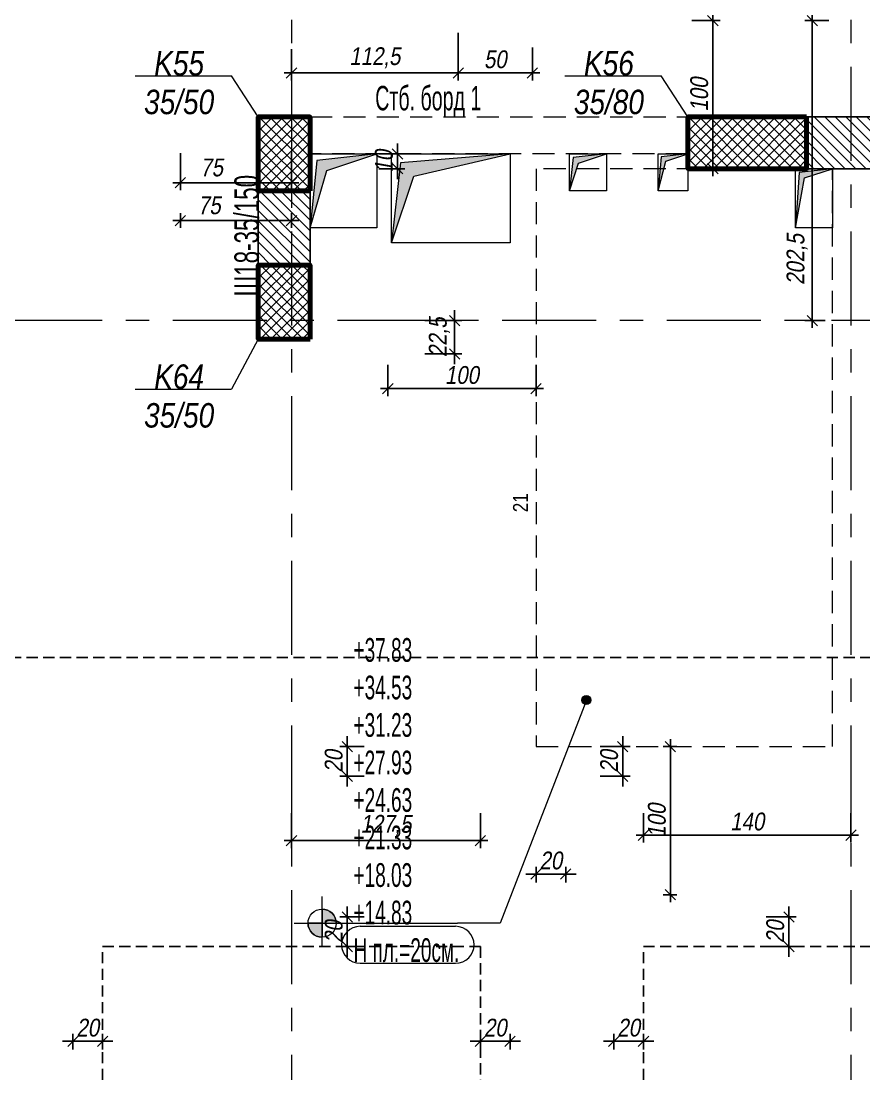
# Model space of a CAD drawing. Header units: millimetres. Extents: x 15565 to 20040, y -491 to 2778.
# Drawn here: x 16663 to 17232, y 550 to 1261 of the extents above; entities that cross this region are included whole.
import ezdxf

# ---------------------------------------------------------------- set-up
doc = ezdxf.new("R2010")
doc.units = ezdxf.units.MM
doc.header["$PDMODE"] = 35
for name, pattern in [('Grid Line', [111.125, 63.5, -15.875, 15.875, -15.875]), ('HIDDEN', [0.375, 0.25, -0.125]), ('Hidden 3mm', [22.5, 15, -7.5])]:
    doc.linetypes.add(name, pattern=pattern)
doc.layers.get('Defpoints').update_dxf_attribs({"color": 6})
for name, color, linetype, lineweight in [('A-DETL-GENF', 92, 'Continuous', 18), ('A-FLOR-HDLN', 132, 'Hidden 3mm', 18), ('A-FLOR-IDEN', 11, 'Continuous', 9), ('A-WALL-IDEN', 52, 'Continuous', 9), ('A-WALL-PATT', 7, 'Continuous', 50), ('C- оси', 1, 'Continuous', 9), ('S-BEAM-HDLN', 132, 'Hidden 3mm', 18), ('S-COLS', 126, 'Continuous', 70), ('S-COLS-IDEN', 50, 'Continuous', 9), ('S-COLS_H', 7, 'Continuous', 70), ('греди', 4, 'Continuous', 25), ('гредиOther', 4, 'Continuous', 25), ('стени', 3, 'Continuous', 25)]:
    doc.layers.add(name, color=color, linetype=linetype, lineweight=lineweight)
doc.layers.add('GA_X', color=41, linetype='Continuous')
doc.layers.add('GA_Y', color=41, linetype='Continuous')
doc.styles.add('Arial Narrow_1', font='ARIALN.TTF', dxfattribs={"width": 0.7, "height": 20})
doc.styles.add('Arial Narrow_2', font='ARIALN.TTF', dxfattribs={"width": 0.8, "height": 16.5})
doc.styles.add('Arial Narrow_4', font='ARIALN.TTF', dxfattribs={"width": 0.7, "height": 16})
doc.styles.add('Arial Narrow_I_1', font='ARIALNI.TTF', dxfattribs={"height": 16.5})
doc.styles.add('arn', font='ARIALN.TTF')
doc.styles.add('text', font='ARIALN.TTF', dxfattribs={"oblique": 10})
doc.dimstyles.new('arm', dxfattribs={"dimtxt": 10, "dimasz": 7, "dimexe": 5, "dimexo": 5, "dimgap": 3, "dimtad": 1, "dimdec": 1, "dimrnd": 0.5, "dimzin": 9, "dimtxsty": 'arn', "dimblk": 'OBLIQUE', "dimcen": -2.5, "dimdle": 5, "dimse1": 1, "dimse2": 1, "dimsd1": 1, "dimsd2": 1, "dimclrd": 256, "dimclre": 256, "dimclrt": 21, "dimadec": 0, "dimazin": 0, "dimtfac": 1, "dimtdec": 1, "dimtix": 1, "dimtmove": 2, "dimatfit": 3, "dimldrblk": 'DOT', "dimfxl": 1, "dimlwd": -1, "dimlwe": -1, "dimarcsym": 0})
doc.dimstyles.new('S&P', dxfattribs={"dimtxt": 12, "dimasz": 7, "dimexe": 5, "dimexo": 5, "dimgap": 3, "dimtad": 1, "dimdec": 1, "dimrnd": 0.5, "dimzin": 9, "dimtxsty": 'text', "dimblk": 'OBLIQUE', "dimcen": -2.5, "dimdle": 5, "dimclrd": 256, "dimclre": 256, "dimclrt": 21, "dimadec": 0, "dimazin": 0, "dimtfac": 1, "dimtdec": 1, "dimtix": 1, "dimtmove": 2, "dimatfit": 3, "dimldrblk": 'DOT', "dimfxl": 1, "dimlwd": -1, "dimlwe": -1, "dimarcsym": 0})
pattern_1 = [(45, (-14351.6817, 4115.3176), (-3.5355339, 3.5355339), []), (135, (-14351.6817, 4115.3176), (-3.5355339, -3.5355339), [])]
pattern_2 = [(135, (-14351.6817, 4115.3176), (-3.5355339, -3.5355339), [])]

# ---------------------------------------------------------------- blocks, each defined once
blk = doc.blocks.new('_Oblique')
at = {"color": 0, "linetype": 'ByBlock', "lineweight": -2}
blk.add_line((-0.5, -0.5), (0.5, 0.5), dxfattribs=at)
blk = doc.blocks.new('*D45')
at = {"layer": 'Defpoints', "color": 0, "transparency": 16777216}
for p in [(16899.39, 771.16), (16883.1, 751.16), (16899.39, 751.16)]:
    blk.add_point(p, dxfattribs=at)
at = {"layer": 'GA_X', "transparency": 16777216}
for p, q in [((16883.1, 771.16), (16883.1, 778.16)), ((16894.39, 771.16), (16878.1, 771.16)), ((16883.1, 771.16), (16883.1, 751.16)), ((16894.39, 751.16), (16878.1, 751.16)), ((16883.1, 751.16), (16883.1, 744.16))]:
    blk.add_line(p, q, dxfattribs=at)
at = {"layer": 'GA_X', "transparency": 16777216, "xscale": 7, "yscale": 7, "zscale": 7}
for p, rotation in [((16883.1, 771.16), 270), ((16883.1, 751.16), 90)]:
    blk.add_blockref('_Oblique', p, dxfattribs=dict(at, rotation=rotation))
at = {"layer": 'GA_X', "color": 21, "transparency": 16777216, "insert": (16873.98, 761.16), "char_height": 12, "attachment_point": 5, "rotation": 90, "style": 'text'}
blk.add_mtext('20', dxfattribs=at)
blk = doc.blocks.new('_Dot')
at = {"color": 0, "linetype": 'ByBlock', "lineweight": -2}
blk.add_line((-0.5, 0), (-1, 0), dxfattribs=at)
at = {"color": 0, "linetype": 'ByBlock', "const_width": 0.5}
blk.add_lwpolyline([(-0.25, 0, 1), (0.25, 0, 1)], format="xyb", close=True, dxfattribs=at)
blk = doc.blocks.new('*D54')
at = {"layer": 'Defpoints', "color": 0, "transparency": 16777216}
for p in [(16899.39, 656.16), (16883.1, 636.16), (16899.39, 636.16)]:
    blk.add_point(p, dxfattribs=at)
at = {"layer": 'GA_X', "transparency": 16777216}
for p, q in [((16883.1, 656.16), (16883.1, 663.16)), ((16894.39, 656.16), (16878.1, 656.16)), ((16883.1, 656.16), (16883.1, 636.16)), ((16894.39, 636.16), (16878.1, 636.16)), ((16883.1, 636.16), (16883.1, 629.16))]:
    blk.add_line(p, q, dxfattribs=at)
at = {"layer": 'GA_X', "transparency": 16777216, "xscale": 7, "yscale": 7, "zscale": 7}
for p, rotation in [((16883.1, 656.16), 270), ((16883.1, 636.16), 90)]:
    blk.add_blockref('_Oblique', p, dxfattribs=dict(at, rotation=rotation))
at = {"layer": 'GA_X', "color": 21, "transparency": 16777216, "insert": (16873.98, 646.16), "char_height": 12, "attachment_point": 5, "rotation": 90, "style": 'text'}
blk.add_mtext('20', dxfattribs=at)
blk = doc.blocks.new('*D55')
at = {"layer": 'Defpoints', "color": 0, "transparency": 16777216}
for p in [(17160.73, 656.16), (17160.73, 636.16), (17181.05, 636.16)]:
    blk.add_point(p, dxfattribs=at)
at = {"layer": 'GA_X', "transparency": 16777216}
for p, q in [((17181.05, 656.16), (17181.05, 663.16)), ((17165.73, 656.16), (17186.05, 656.16)), ((17181.05, 656.16), (17181.05, 636.16)), ((17165.73, 636.16), (17186.05, 636.16)), ((17181.05, 636.16), (17181.05, 629.16))]:
    blk.add_line(p, q, dxfattribs=at)
at = {"layer": 'GA_X', "transparency": 16777216, "xscale": 7, "yscale": 7, "zscale": 7}
for p, rotation in [((17181.05, 656.16), 270), ((17181.05, 636.16), 90)]:
    blk.add_blockref('_Oblique', p, dxfattribs=dict(at, rotation=rotation))
at = {"layer": 'GA_X', "color": 21, "transparency": 16777216, "insert": (17171.93, 646.16), "char_height": 12, "attachment_point": 5, "rotation": 90, "style": 'text'}
blk.add_mtext('20', dxfattribs=at)
blk = doc.blocks.new('*D74')
at = {"layer": 'Defpoints', "color": 0, "transparency": 16777216}
for p in [(17007.96, 946.19), (17007.96, 946.19), (17007.96, 925.19)]:
    blk.add_point(p, dxfattribs=at)
at = {"layer": 'GA_X', "color": 21, "transparency": 16777216, "insert": (16999.94, 935.69), "char_height": 10, "attachment_point": 5, "rotation": 90, "style": 'arn'}
blk.add_mtext('21', dxfattribs=at)
blk = doc.blocks.new('*D82')
at = {"layer": 'Defpoints', "color": 0, "transparency": 16777216}
for p in [(17048.64, 771.16), (17048.64, 751.16), (17068.96, 751.16)]:
    blk.add_point(p, dxfattribs=at)
at = {"layer": 'GA_X', "transparency": 16777216}
for p, q in [((17068.96, 771.16), (17068.96, 778.16)), ((17053.64, 771.16), (17073.96, 771.16)), ((17068.96, 771.16), (17068.96, 751.16)), ((17053.64, 751.16), (17073.96, 751.16)), ((17068.96, 751.16), (17068.96, 744.16))]:
    blk.add_line(p, q, dxfattribs=at)
at = {"layer": 'GA_X', "transparency": 16777216, "xscale": 7, "yscale": 7, "zscale": 7}
for p, rotation in [((17068.96, 771.16), 270), ((17068.96, 751.16), 90)]:
    blk.add_blockref('_Oblique', p, dxfattribs=dict(at, rotation=rotation))
at = {"layer": 'GA_X', "color": 21, "transparency": 16777216, "insert": (17059.84, 761.16), "char_height": 12, "attachment_point": 5, "rotation": 90, "style": 'text'}
blk.add_mtext('20', dxfattribs=at)
blk = doc.blocks.new('*D96')
at = {"layer": 'Defpoints', "color": 0, "transparency": 16777216}
for p in [(16957.96, 1257.94), (16845.46, 1246.86), (16845.46, 1225.77)]:
    blk.add_point(p, dxfattribs=at)
at = {"layer": 'GA_X', "transparency": 16777216}
for p, q in [((16957.96, 1252.94), (16957.96, 1220.77)), ((16845.46, 1241.86), (16845.46, 1220.77)), ((16962.96, 1225.77), (16840.46, 1225.77))]:
    blk.add_line(p, q, dxfattribs=at)
at = {"layer": 'GA_X', "transparency": 16777216, "xscale": 7, "yscale": 7, "zscale": 7, "rotation": 180}
blk.add_blockref('_Oblique', (16845.46, 1225.77), dxfattribs=at)
at = {"layer": 'GA_X', "transparency": 16777216, "xscale": 7, "yscale": 7, "zscale": 7}
blk.add_blockref('_Oblique', (16957.96, 1225.77), dxfattribs=at)
at = {"layer": 'GA_X', "color": 21, "transparency": 16777216, "insert": (16901.71, 1235.99), "char_height": 12, "attachment_point": 5, "style": 'text'}
blk.add_mtext('112,5', dxfattribs=at)
blk = doc.blocks.new('*D103')
at = {"layer": 'Defpoints', "color": 0, "transparency": 16777216}
for p in [(16910.46, 1033.87), (17010.46, 1033.87), (17010.46, 1012.72)]:
    blk.add_point(p, dxfattribs=at)
at = {"layer": 'GA_X', "transparency": 16777216}
for p, q in [((16910.46, 1028.87), (16910.46, 1007.72)), ((17010.46, 1028.87), (17010.46, 1007.72)), ((16905.46, 1012.72), (17015.46, 1012.72))]:
    blk.add_line(p, q, dxfattribs=at)
at = {"layer": 'GA_X', "transparency": 16777216, "xscale": 7, "yscale": 7, "zscale": 7, "rotation": 180}
blk.add_blockref('_Oblique', (16910.46, 1012.72), dxfattribs=at)
at = {"layer": 'GA_X', "transparency": 16777216, "xscale": 7, "yscale": 7, "zscale": 7}
blk.add_blockref('_Oblique', (17010.46, 1012.72), dxfattribs=at)
at = {"layer": 'GA_X', "color": 21, "transparency": 16777216, "insert": (16960.46, 1021.85), "char_height": 12, "attachment_point": 5, "style": 'text'}
blk.add_mtext('100', dxfattribs=at)
blk = doc.blocks.new('*D111')
at = {"layer": 'Defpoints', "color": 0, "transparency": 16777216}
for p in [(16845.46, 731.12), (16972.96, 731.12), (16972.96, 707.67)]:
    blk.add_point(p, dxfattribs=at)
at = {"layer": 'GA_X', "transparency": 16777216}
for p, q in [((16845.46, 726.12), (16845.46, 702.67)), ((16972.96, 726.12), (16972.96, 702.67)), ((16840.46, 707.67), (16977.96, 707.67))]:
    blk.add_line(p, q, dxfattribs=at)
at = {"layer": 'GA_X', "transparency": 16777216, "xscale": 7, "yscale": 7, "zscale": 7, "rotation": 180}
blk.add_blockref('_Oblique', (16845.46, 707.67), dxfattribs=at)
at = {"layer": 'GA_X', "transparency": 16777216, "xscale": 7, "yscale": 7, "zscale": 7}
blk.add_blockref('_Oblique', (16972.96, 707.67), dxfattribs=at)
at = {"layer": 'GA_X', "color": 21, "transparency": 16777216, "insert": (16909.21, 717.89), "char_height": 12, "attachment_point": 5, "style": 'text'}
blk.add_mtext('127,5', dxfattribs=at)
blk = doc.blocks.new('*D112')
at = {"layer": 'Defpoints', "color": 0, "transparency": 16777216}
for p in [(17082.96, 731.12), (17222.96, 731.12), (17222.96, 711.37)]:
    blk.add_point(p, dxfattribs=at)
at = {"layer": 'GA_X', "transparency": 16777216}
for p, q in [((17082.96, 726.12), (17082.96, 706.37)), ((17222.96, 726.12), (17222.96, 706.37)), ((17077.96, 711.37), (17227.96, 711.37))]:
    blk.add_line(p, q, dxfattribs=at)
at = {"layer": 'GA_X', "transparency": 16777216, "xscale": 7, "yscale": 7, "zscale": 7, "rotation": 180}
blk.add_blockref('_Oblique', (17082.96, 711.37), dxfattribs=at)
at = {"layer": 'GA_X', "transparency": 16777216, "xscale": 7, "yscale": 7, "zscale": 7}
blk.add_blockref('_Oblique', (17222.96, 711.37), dxfattribs=at)
at = {"layer": 'GA_X', "color": 21, "transparency": 16777216, "insert": (17152.96, 720.5), "char_height": 12, "attachment_point": 5, "style": 'text'}
blk.add_mtext('140', dxfattribs=at)
blk = doc.blocks.new('*D142')
at = {"layer": 'Defpoints', "color": 0, "transparency": 16777216}
for p in [(16717.96, 572.25), (16697.96, 561.6), (16717.96, 561.6)]:
    blk.add_point(p, dxfattribs=at)
at = {"layer": 'GA_Y', "transparency": 16777216}
for p, q in [((16697.96, 566.6), (16697.96, 577.25)), ((16717.96, 566.6), (16717.96, 577.25)), ((16697.96, 572.25), (16690.96, 572.25)), ((16697.96, 572.25), (16717.96, 572.25)), ((16717.96, 572.25), (16724.96, 572.25))]:
    blk.add_line(p, q, dxfattribs=at)
at = {"layer": 'GA_Y', "transparency": 16777216, "xscale": 7, "yscale": 7, "zscale": 7}
blk.add_blockref('_Oblique', (16697.96, 572.25), dxfattribs=at)
at = {"layer": 'GA_Y', "transparency": 16777216, "xscale": 7, "yscale": 7, "zscale": 7, "rotation": 180}
blk.add_blockref('_Oblique', (16717.96, 572.25), dxfattribs=at)
at = {"layer": 'GA_Y', "color": 21, "transparency": 16777216, "insert": (16707.96, 581.38), "char_height": 12, "attachment_point": 5, "style": 'text'}
blk.add_mtext('20', dxfattribs=at)
blk = doc.blocks.new('*D143')
at = {"layer": 'Defpoints', "color": 0, "transparency": 16777216}
for p in [(16992.96, 572.25), (16972.96, 561.6), (16992.96, 561.6)]:
    blk.add_point(p, dxfattribs=at)
at = {"layer": 'GA_Y', "transparency": 16777216}
for p, q in [((16972.96, 566.6), (16972.96, 577.25)), ((16992.96, 566.6), (16992.96, 577.25)), ((16972.96, 572.25), (16965.96, 572.25)), ((16972.96, 572.25), (16992.96, 572.25)), ((16992.96, 572.25), (16999.96, 572.25))]:
    blk.add_line(p, q, dxfattribs=at)
at = {"layer": 'GA_Y', "transparency": 16777216, "xscale": 7, "yscale": 7, "zscale": 7}
blk.add_blockref('_Oblique', (16972.96, 572.25), dxfattribs=at)
at = {"layer": 'GA_Y', "transparency": 16777216, "xscale": 7, "yscale": 7, "zscale": 7, "rotation": 180}
blk.add_blockref('_Oblique', (16992.96, 572.25), dxfattribs=at)
at = {"layer": 'GA_Y', "color": 21, "transparency": 16777216, "insert": (16982.96, 581.38), "char_height": 12, "attachment_point": 5, "style": 'text'}
blk.add_mtext('20', dxfattribs=at)
blk = doc.blocks.new('*D152')
at = {"layer": 'Defpoints', "color": 0, "transparency": 16777216}
for p in [(17082.96, 572.25), (17062.96, 561.6), (17082.96, 561.6)]:
    blk.add_point(p, dxfattribs=at)
at = {"layer": 'GA_Y', "transparency": 16777216}
for p, q in [((17062.96, 566.6), (17062.96, 577.25)), ((17082.96, 566.6), (17082.96, 577.25)), ((17062.96, 572.25), (17055.96, 572.25)), ((17062.96, 572.25), (17082.96, 572.25)), ((17082.96, 572.25), (17089.96, 572.25))]:
    blk.add_line(p, q, dxfattribs=at)
at = {"layer": 'GA_Y', "transparency": 16777216, "xscale": 7, "yscale": 7, "zscale": 7}
blk.add_blockref('_Oblique', (17062.96, 572.25), dxfattribs=at)
at = {"layer": 'GA_Y', "transparency": 16777216, "xscale": 7, "yscale": 7, "zscale": 7, "rotation": 180}
blk.add_blockref('_Oblique', (17082.96, 572.25), dxfattribs=at)
at = {"layer": 'GA_Y', "color": 21, "transparency": 16777216, "insert": (17072.96, 581.38), "char_height": 12, "attachment_point": 5, "style": 'text'}
blk.add_mtext('20', dxfattribs=at)
blk = doc.blocks.new('*D157')
at = {"layer": 'Defpoints', "color": 0, "transparency": 16777216}
for p in [(17030.46, 685.08), (17010.46, 674.43), (17030.46, 674.43)]:
    blk.add_point(p, dxfattribs=at)
at = {"layer": 'GA_Y', "transparency": 16777216}
for p, q in [((17010.46, 679.43), (17010.46, 690.08)), ((17030.46, 679.43), (17030.46, 690.08)), ((17010.46, 685.08), (17003.46, 685.08)), ((17010.46, 685.08), (17030.46, 685.08)), ((17030.46, 685.08), (17037.46, 685.08))]:
    blk.add_line(p, q, dxfattribs=at)
at = {"layer": 'GA_Y', "transparency": 16777216, "xscale": 7, "yscale": 7, "zscale": 7}
blk.add_blockref('_Oblique', (17010.46, 685.08), dxfattribs=at)
at = {"layer": 'GA_Y', "transparency": 16777216, "xscale": 7, "yscale": 7, "zscale": 7, "rotation": 180}
blk.add_blockref('_Oblique', (17030.46, 685.08), dxfattribs=at)
at = {"layer": 'GA_Y', "color": 21, "transparency": 16777216, "insert": (17020.46, 694.21), "char_height": 12, "attachment_point": 5, "style": 'text'}
blk.add_mtext('20', dxfattribs=at)
blk = doc.blocks.new('*D174')
at = {"layer": 'Defpoints', "color": 0, "transparency": 16777216}
for p in [(17110.64, 1261.16), (17110.46, 1161.16), (17129.76, 1161.16)]:
    blk.add_point(p, dxfattribs=at)
at = {"layer": 'GA_Y', "transparency": 16777216}
for p, q in [((17129.76, 1266.16), (17129.76, 1156.16)), ((17115.64, 1261.16), (17134.76, 1261.16)), ((17115.46, 1161.16), (17134.76, 1161.16))]:
    blk.add_line(p, q, dxfattribs=at)
at = {"layer": 'GA_Y', "transparency": 16777216, "xscale": 7, "yscale": 7, "zscale": 7}
for p, rotation in [((17129.76, 1261.16), 90), ((17129.76, 1161.16), 270)]:
    blk.add_blockref('_Oblique', p, dxfattribs=dict(at, rotation=rotation))
at = {"layer": 'GA_Y', "color": 21, "transparency": 16777216, "insert": (17120.63, 1211.16), "char_height": 12, "attachment_point": 5, "rotation": 90, "style": 'text'}
blk.add_mtext('100', dxfattribs=at)
blk = doc.blocks.new('*D175')
at = {"layer": 'Defpoints', "color": 0, "transparency": 16777216}
for p in [(17101.14, 771.16), (17110.46, 771.16), (17110.46, 671.16)]:
    blk.add_point(p, dxfattribs=at)
at = {"layer": 'GA_Y', "transparency": 16777216}
for p, q in [((17101.14, 666.16), (17101.14, 776.16)), ((17105.46, 771.16), (17096.14, 771.16)), ((17105.46, 671.16), (17096.14, 671.16))]:
    blk.add_line(p, q, dxfattribs=at)
at = {"layer": 'GA_Y', "transparency": 16777216, "xscale": 7, "yscale": 7, "zscale": 7}
for p, rotation in [((17101.14, 771.16), 90), ((17101.14, 671.16), 270)]:
    blk.add_blockref('_Oblique', p, dxfattribs=dict(at, rotation=rotation))
at = {"layer": 'GA_Y', "color": 21, "transparency": 16777216, "insert": (17092.02, 721.16), "char_height": 12, "attachment_point": 5, "rotation": 90, "style": 'text'}
blk.add_mtext('100', dxfattribs=at)
blk = doc.blocks.new('*D241')
at = {"layer": 'Defpoints', "color": 0, "transparency": 16777216}
for p in [(17212.96, 1261.16), (17196.84, 1058.66), (17210.46, 1058.66)]:
    blk.add_point(p, dxfattribs=at)
at = {"layer": 'GA_Y', "transparency": 16777216}
for p, q in [((17196.84, 1266.16), (17196.84, 1053.66)), ((17207.96, 1261.16), (17191.84, 1261.16)), ((17205.46, 1058.66), (17191.84, 1058.66))]:
    blk.add_line(p, q, dxfattribs=at)
at = {"layer": 'GA_Y', "transparency": 16777216, "xscale": 7, "yscale": 7, "zscale": 7}
for p, rotation in [((17196.84, 1261.16), 90), ((17196.84, 1058.66), 270)]:
    blk.add_blockref('_Oblique', p, dxfattribs=dict(at, rotation=rotation))
at = {"layer": 'GA_Y', "color": 21, "transparency": 16777216, "insert": (17186.63, 1099.91), "char_height": 12, "attachment_point": 5, "rotation": 90, "style": 'text'}
blk.add_mtext('202,5', dxfattribs=at)
blk = doc.blocks.new('*D242')
at = {"layer": 'Defpoints', "color": 0, "transparency": 16777216}
for p in [(16899.39, 1171.16), (16899.39, 1161.16), (16916.97, 1161.16)]:
    blk.add_point(p, dxfattribs=at)
at = {"layer": 'GA_X', "transparency": 16777216}
for p, q in [((16916.97, 1171.16), (16916.97, 1178.16)), ((16904.39, 1171.16), (16921.97, 1171.16)), ((16916.97, 1171.16), (16916.97, 1161.16)), ((16904.39, 1161.16), (16921.97, 1161.16)), ((16916.97, 1161.16), (16916.97, 1154.16))]:
    blk.add_line(p, q, dxfattribs=at)
at = {"layer": 'GA_X', "transparency": 16777216, "xscale": 7, "yscale": 7, "zscale": 7}
for p, rotation in [((16916.97, 1171.16), 270), ((16916.97, 1161.16), 90)]:
    blk.add_blockref('_Oblique', p, dxfattribs=dict(at, rotation=rotation))
at = {"layer": 'GA_X', "color": 21, "transparency": 16777216, "insert": (16907.85, 1166.16), "char_height": 12, "attachment_point": 5, "rotation": 90, "style": 'text'}
blk.add_mtext('10', dxfattribs=at)
blk = doc.blocks.new('*D243')
at = {"layer": 'Defpoints', "color": 0, "transparency": 16777216}
for p in [(16957.96, 1257.94), (17007.96, 1247.94), (17007.96, 1225.77)]:
    blk.add_point(p, dxfattribs=at)
at = {"layer": 'GA_X', "transparency": 16777216}
for p, q in [((16957.96, 1252.94), (16957.96, 1220.77)), ((17007.96, 1242.94), (17007.96, 1220.77)), ((16952.96, 1225.77), (17012.96, 1225.77))]:
    blk.add_line(p, q, dxfattribs=at)
at = {"layer": 'GA_X', "transparency": 16777216, "xscale": 7, "yscale": 7, "zscale": 7, "rotation": 180}
blk.add_blockref('_Oblique', (16957.96, 1225.77), dxfattribs=at)
at = {"layer": 'GA_X', "transparency": 16777216, "xscale": 7, "yscale": 7, "zscale": 7}
blk.add_blockref('_Oblique', (17007.96, 1225.77), dxfattribs=at)
at = {"layer": 'GA_X', "color": 21, "transparency": 16777216, "insert": (16982.96, 1234.9), "char_height": 12, "attachment_point": 5, "style": 'text'}
blk.add_mtext('50', dxfattribs=at)
blk = doc.blocks.new('*D250')
at = {"layer": 'Defpoints', "color": 0, "transparency": 16777216}
for p in [(16930.46, 1058.66), (16955.46, 1058.66), (16930.46, 1036.16)]:
    blk.add_point(p, dxfattribs=at)
at = {"layer": 'GA_Y', "transparency": 16777216}
for p, q in [((16955.46, 1058.66), (16955.46, 1065.66)), ((16935.46, 1058.66), (16960.46, 1058.66)), ((16955.46, 1036.16), (16955.46, 1058.66)), ((16935.46, 1036.16), (16960.46, 1036.16)), ((16955.46, 1036.16), (16955.46, 1029.16))]:
    blk.add_line(p, q, dxfattribs=at)
at = {"layer": 'GA_Y', "transparency": 16777216, "xscale": 7, "yscale": 7, "zscale": 7}
for p, rotation in [((16955.46, 1058.66), 270), ((16955.46, 1036.16), 90)]:
    blk.add_blockref('_Oblique', p, dxfattribs=dict(at, rotation=rotation))
at = {"layer": 'GA_Y', "color": 21, "transparency": 16777216, "insert": (16945.25, 1047.41), "char_height": 12, "attachment_point": 5, "rotation": 90, "style": 'text'}
blk.add_mtext('22,5', dxfattribs=at)
blk = doc.blocks.new('*D251')
at = {"layer": 'Defpoints', "color": 0, "transparency": 16777216}
for p in [(16845.46, 1126.16), (16770.46, 1116.16), (16845.46, 1116.16)]:
    blk.add_point(p, dxfattribs=at)
at = {"layer": 'GA_X', "transparency": 16777216}
for p, q in [((16770.46, 1121.16), (16770.46, 1131.16)), ((16845.46, 1121.16), (16845.46, 1131.16)), ((16765.46, 1126.16), (16850.46, 1126.16))]:
    blk.add_line(p, q, dxfattribs=at)
at = {"layer": 'GA_X', "transparency": 16777216, "xscale": 7, "yscale": 7, "zscale": 7, "rotation": 180}
blk.add_blockref('_Oblique', (16770.46, 1126.16), dxfattribs=at)
at = {"layer": 'GA_X', "transparency": 16777216, "xscale": 7, "yscale": 7, "zscale": 7}
blk.add_blockref('_Oblique', (16845.46, 1126.16), dxfattribs=at)
at = {"layer": 'GA_X', "color": 21, "transparency": 16777216, "insert": (16790.01, 1136.37), "char_height": 12, "attachment_point": 5, "style": 'text'}
blk.add_mtext('75', dxfattribs=at)
blk = doc.blocks.new('*D252')
at = {"layer": 'Defpoints', "color": 0, "transparency": 16777216}
for p in [(16770.46, 1176.71), (16845.46, 1176.71), (16845.46, 1151.71)]:
    blk.add_point(p, dxfattribs=at)
at = {"layer": 'GA_X', "transparency": 16777216}
for p, q in [((16770.46, 1171.71), (16770.46, 1146.71)), ((16845.46, 1171.71), (16845.46, 1146.71)), ((16765.46, 1151.71), (16850.46, 1151.71))]:
    blk.add_line(p, q, dxfattribs=at)
at = {"layer": 'GA_X', "transparency": 16777216, "xscale": 7, "yscale": 7, "zscale": 7, "rotation": 180}
blk.add_blockref('_Oblique', (16770.46, 1151.71), dxfattribs=at)
at = {"layer": 'GA_X', "transparency": 16777216, "xscale": 7, "yscale": 7, "zscale": 7}
blk.add_blockref('_Oblique', (16845.46, 1151.71), dxfattribs=at)
at = {"layer": 'GA_X', "color": 21, "transparency": 16777216, "insert": (16791.57, 1161.92), "char_height": 12, "attachment_point": 5, "style": 'text'}
blk.add_mtext('75', dxfattribs=at)
blk = doc.blocks.new('Таг колона - Таг колона-2887543-КОФРАЖЕН ПЛАН НА КОТА _14_88 - L5')
at = {"layer": 'S-COLS-IDEN'}
blk.add_line((-0.613, 0), (0.687, 0), dxfattribs=at)
blk = doc.blocks.new('Таг плоча_uv_com - Таг плоча_uv_com-3899662-КОФРАЖЕН ПЛАН НА КОТА _14_88 - L5')
at = {"layer": 'A-FLOR-IDEN'}
h = blk.add_hatch(color=256, dxfattribs=at)
edge = h.paths.add_edge_path()
edge.add_line((0.19, 0), (0, 0))
edge.add_line((0, 0), (0, 0.19))
edge.add_arc((0, 0), 0.19, 0, 90, ccw=False)
h = blk.add_hatch(color=256, dxfattribs=at)
edge = h.paths.add_edge_path()
edge.add_line((-0.19, 0), (0, 0))
edge.add_line((0, 0), (0, -0.19))
edge.add_arc((0, 0), 0.19, 180, 270, ccw=False)
for p, q in [((0, -0.322), (0, 0.358)), ((0, 0.19), (0, -0.19)), ((0, 0.19), (0, 0)), ((-0.375, 0), (1.829, 0)), ((-0.19, 0), (0.19, 0)), ((0, 0), (-0.19, 0)), ((0, -0.19), (0, 0)), ((0, 0), (0.19, 0)), ((0.513, -0.042), (1.801, -0.042)), ((0.513, -0.542), (1.801, -0.542))]:
    blk.add_line(p, q, dxfattribs=at)
blk.add_circle((0, 0), 0.19, dxfattribs=at)
for centre, radius, start, end in [((0, 0), 0.19, 360, 90), ((0, 0), 0.19, 180, 270), ((0.513, -0.292), 0.25, 90, 270), ((1.801, -0.292), 0.25, 270, 90)]:
    blk.add_arc(centre, radius, start, end, dxfattribs=at)
blk = doc.blocks.new('Отвор плоча правоъгълен_1 - Отвор плоча правоъгълен_1-3790768-КОФРАЖЕН ПЛАН НА КОТА _14_88 - L5')
at = {"layer": 'греди', "linetype": 'Hidden 3mm', "lineweight": 18}
blk.add_hatch(color=9, dxfattribs=at).paths.add_polyline_path([(-22.5, -25), (-11.25, 13.75), (22.5, 25), (-18, 20.5), (-20.03, 0)])
at = {"layer": 'A-DETL-GENF', "color": 142}
for p, q in [((-22.5, 25), (22.5, 25)), ((22.5, 25), (-18, 20.5)), ((-11.25, 13.75), (22.5, 25)), ((22.5, 25), (22.5, -25)), ((-18, 20.5), (-22.5, -24.95)), ((-22.5, -24.98), (-11.25, 13.75)), ((22.5, -25), (-22.5, -25))]:
    blk.add_line(p, q, dxfattribs=at)
blk = doc.blocks.new('Отвор плоча правоъгълен_1 - Отвор плоча правоъгълен_1-3788723-КОФРАЖЕН ПЛАН НА КОТА _14_88 - L5')
at = {"layer": 'греди', "linetype": 'Hidden 3mm', "lineweight": 18}
blk.add_hatch(color=9, dxfattribs=at).paths.add_polyline_path([(-10, -12.5), (-5, 7.5), (10, 12.5), (-8, 10.5), (-8.55, 4.21)])
at = {"layer": 'A-DETL-GENF', "color": 142}
for p, q in [((-10, 12.5), (10, 12.5)), ((-10, -12.5), (-10, 12.5)), ((-8, 10.5), (-10, -12.5)), ((-10, -12.5), (-5, 7.5)), ((10, 12.5), (-8, 10.5)), ((-5, 7.5), (10, 12.5)), ((10, 2.5), (10, -12.5)), ((10, -12.5), (-10, -12.5))]:
    blk.add_line(p, q, dxfattribs=at)
blk = doc.blocks.new('Отвор плоча правоъгълен_1 - Отвор плоча правоъгълен_1-3791609-КОФРАЖЕН ПЛАН НА КОТА _14_88 - L5')
at = {"layer": 'греди', "linetype": 'Hidden 3mm', "lineweight": 18}
blk.add_hatch(color=9, dxfattribs=at).paths.add_polyline_path([(-12.5, -20), (-6.25, 13.75), (12.5, 20), (-10, 17.5)])
at = {"layer": 'A-DETL-GENF', "color": 142}
for p, q in [((-12.5, -20), (-12.5, 20)), ((-10, 17.5), (-12.5, -20)), ((12.46, 20), (-10, 17.5)), ((-6.25, 13.75), (12.49, 20)), ((12.5, 20), (12.5, -20)), ((-12.5, -20), (-6.25, 13.75)), ((12.5, -20), (-12.5, -20))]:
    blk.add_line(p, q, dxfattribs=at)
blk = doc.blocks.new('Отвор плоча правоъгълен_1 - Отвор плоча правоъгълен_1-3785099-КОФРАЖЕН ПЛАН НА КОТА _14_88 - L5')
at = {"layer": 'греди', "linetype": 'Hidden 3mm', "lineweight": 18}
blk.add_hatch(color=9, dxfattribs=at).paths.add_polyline_path([(-12.5, -12.5), (-6.25, 6.25), (12.5, 12.5), (-10, 10)])
at = {"layer": 'A-DETL-GENF', "color": 142}
for p, q in [((-12.5, 12.5), (12.5, 12.5)), ((-12.5, -12.5), (-12.5, 12.5)), ((-10, 10), (-12.5, -12.5)), ((12.5, 12.5), (-10, 10)), ((-6.25, 6.25), (12.5, 12.5)), ((12.5, 12.5), (12.5, -12.5)), ((-12.5, -12.5), (-6.25, 6.25)), ((12.5, -12.5), (-12.5, -12.5))]:
    blk.add_line(p, q, dxfattribs=at)
blk = doc.blocks.new('Отвор плоча правоъгълен_1 - Отвор плоча правоъгълен_1-4072782-КОФРАЖЕН ПЛАН НА КОТА _14_88 - L5')
at = {"layer": 'греди', "linetype": 'Hidden 3mm', "lineweight": 18}
blk.add_hatch(color=9, dxfattribs=at).paths.add_polyline_path([(-40, -30), (-25, 15), (40, 30), (-34, 24), (-34.25, 21.71)])
at = {"layer": 'A-DETL-GENF', "color": 142}
for p, q in [((-40, 30), (40, 30)), ((-40, -30), (-40, 30)), ((40, 30), (-34, 24)), ((-25, 15), (40, 30)), ((40, 30), (40, -30)), ((-34, 24), (-40, -30)), ((-40, -30), (-25, 15)), ((40, -30), (-40, -30))]:
    blk.add_line(p, q, dxfattribs=at)

msp = doc.modelspace()

# ---------------------------------------------------------------- hatches: boundary and pattern name
at = {"layer": 'A-FLOR-IDEN'}
h = msp.add_hatch(color=256, dxfattribs=at)
edge = h.paths.add_edge_path()
edge.add_arc((17044.43, 802.55), 3, 0, 360)
at = {"layer": 'A-WALL-PATT', "lineweight": 18}
h = msp.add_hatch(dxfattribs=at)
h.set_pattern_fill('FP_2', color=250, style=0, pattern_type=2)
h.set_pattern_definition(pattern_2)
h.paths.add_polyline_path([(17528.37, 1161.16), (17542.96, 1161.16), (17542.96, 1196.16), (17192.96, 1196.16), (17192.96, 1161.16), (17428.72, 1161.16)])
h = msp.add_hatch(dxfattribs=at)
h.set_pattern_fill('FP_2', color=250, style=0, pattern_type=2)
h.set_pattern_definition(pattern_2)
h.paths.add_polyline_path([(16857.96, 1096.16), (16857.96, 1146.16), (16822.96, 1146.16), (16822.96, 1096.16), (16830.8, 1096.16)])
at = {"layer": 'S-COLS_H', "lineweight": 18}
h = msp.add_hatch(dxfattribs=at)
h.set_pattern_fill('FP_1', color=256, style=0, pattern_type=2)
h.set_pattern_definition(pattern_1)
h.paths.add_polyline_path([(16822.96, 1146.16), (16857.96, 1146.16), (16857.96, 1196.16), (16822.96, 1196.16)])
h = msp.add_hatch(dxfattribs=at)
h.set_pattern_fill('FP_1', color=256, style=0, pattern_type=2)
h.set_pattern_definition(pattern_1)
h.paths.add_polyline_path([(17112.96, 1161.16), (17192.96, 1161.16), (17192.96, 1196.16), (17112.96, 1196.16)])
h = msp.add_hatch(dxfattribs=at)
h.set_pattern_fill('FP_1', color=256, style=0, pattern_type=2)
h.set_pattern_definition(pattern_1)
h.paths.add_polyline_path([(16822.96, 1046.16), (16857.96, 1046.16), (16857.96, 1096.16), (16822.96, 1096.16)])

# ---------------------------------------------------------------- linework, layer by layer
at = {"layer": 'A-FLOR-HDLN'}
msp.add_lwpolyline([(17210.46, 771.16), (17210.46, 1161.16), (17010.46, 1161.16), (17010.46, 771.16)], close=True, dxfattribs=at)
at = {"layer": 'A-FLOR-IDEN'}
for p, q in [((17044.43, 802.55), (16986.34, 651.96)), ((16986.34, 651.96), (16957.54, 651.96))]:
    msp.add_line(p, q, dxfattribs=at)
msp.add_circle((17044.43, 802.55), 3, dxfattribs=at)
at = {"layer": 'C- оси', "linetype": 'Grid Line'}
for p, q in [((16845.46, 2341.16), (16845.46, 31.16)), ((17222.96, 2341.16), (17222.96, 31.16)), ((18717.96, 1058.66), (15727.96, 1058.66))]:
    msp.add_line(p, q, dxfattribs=at)
at = {"layer": 'Defpoints', "color": 252, "linetype": 'HIDDEN', "ltscale": 30}
msp.add_lwpolyline([(16612.96, 1298.66), (17832.96, 1298.66), (17832.96, 831.16), (16612.96, 831.16)], close=True, dxfattribs=at)
for points in [[(16717.96, 231.16), (16717.96, 636.16), (16972.96, 636.16), (16972.96, 231.16)], [(17082.96, 231.16), (17082.96, 636.16), (17362.96, 636.16), (17362.96, 231.16)]]:
    msp.add_lwpolyline(points, dxfattribs=at)
at = {"layer": 'S-BEAM-HDLN'}
msp.add_lwpolyline([(17112.96, 1196.16), (17112.96, 1171.16), (16857.96, 1171.16), (16857.96, 1196.16)], close=True, dxfattribs=at)
at = {"layer": 'S-COLS'}
for points in [[(16857.96, 1146.16), (16822.96, 1146.16), (16822.96, 1196.16), (16857.96, 1196.16)], [(17192.96, 1196.16), (17192.96, 1161.16), (17112.96, 1161.16), (17112.96, 1196.16)], [(16857.96, 1046.16), (16822.96, 1046.16), (16822.96, 1096.16), (16857.96, 1096.16)]]:
    msp.add_lwpolyline(points, close=True, dxfattribs=at)
at = {"layer": 'S-COLS-IDEN'}
for p, q in [((16822.96, 1196.16), (16804.96, 1223.89)), ((17112.96, 1196.16), (17094.96, 1223.89)), ((16822.96, 1046.16), (16804.96, 1012.38))]:
    msp.add_line(p, q, dxfattribs=at)
at = {"layer": 'стени'}
for points in [[(17192.96, 1161.16), (17192.96, 1196.16), (17542.96, 1196.16), (17542.96, 1161.16)], [(16822.96, 1146.16), (16857.96, 1146.16), (16857.96, 1096.16), (16822.96, 1096.16)]]:
    msp.add_lwpolyline(points, close=True, dxfattribs=at)

# ---------------------------------------------------------------- block references
at = {"layer": 'A-FLOR-IDEN', "xscale": 49.99999999999998, "yscale": 49.99999999999998, "zscale": 49.99999999999998}
msp.add_blockref('Таг плоча_uv_com - Таг плоча_uv_com-3899662-КОФРАЖЕН ПЛАН НА КОТА _14_88 - L5', (16866.11, 651.96), dxfattribs=at)
at = {"layer": 'S-COLS-IDEN', "xscale": 49.99999999999998, "yscale": 49.99999999999998, "zscale": 49.99999999999998}
for p in [(16770.61, 1223.89), (17060.61, 1223.89), (16770.61, 1012.38)]:
    msp.add_blockref('Таг колона - Таг колона-2887543-КОФРАЖЕН ПЛАН НА КОТА _14_88 - L5', p, dxfattribs=at)
at = {"layer": 'гредиOther', "color": 134}
for name, p in [('Отвор плоча правоъгълен_1 - Отвор плоча правоъгълен_1-3790768-КОФРАЖЕН ПЛАН НА КОТА _14_88 - L5', (16880.46, 1146.16)), ('Отвор плоча правоъгълен_1 - Отвор плоча правоъгълен_1-4072782-КОФРАЖЕН ПЛАН НА КОТА _14_88 - L5', (16952.96, 1141.16)), ('Отвор плоча правоъгълен_1 - Отвор плоча правоъгълен_1-3785099-КОФРАЖЕН ПЛАН НА КОТА _14_88 - L5', (17045.46, 1158.66)), ('Отвор плоча правоъгълен_1 - Отвор плоча правоъгълен_1-3788723-КОФРАЖЕН ПЛАН НА КОТА _14_88 - L5', (17102.96, 1158.66)), ('Отвор плоча правоъгълен_1 - Отвор плоча правоъгълен_1-3791609-КОФРАЖЕН ПЛАН НА КОТА _14_88 - L5', (17197.96, 1141.16))]:
    msp.add_blockref(name, p, dxfattribs=at)

# ---------------------------------------------------------------- texts
at = {"layer": 'A-FLOR-IDEN', "insert": (16887.29, 734.98), "char_height": 16, "width": 71.085, "attachment_point": 4, "line_spacing_factor": 0.949189, "style": 'Arial Narrow_4'}
msp.add_mtext('\\pt44.45008,88.9,133.35008,177.8,222.25008,266.7,311.15008,355.6,400.05008,444.5,488.95008,533.4,577.85008,622.3,666.75008,711.2,755.65008,800.1,844.55008,889,933.45008,977.9,1022.35008,1066.8,1111.25008,1155.7,1200.15008,1244.6,1289.05008,1333.5,1377.94992,1422.4;+37.83\\P+34.53\\P+31.23\\P+27.93\\P+24.63\\P+21.33\\P+18.03\\P+14.83\\PH пл.=20см.', dxfattribs=at)
at = {"layer": 'A-WALL-IDEN', "insert": (16937.74, 1206.32), "char_height": 16.5, "width": 80.96, "attachment_point": 5, "line_spacing_factor": 0.949189, "style": 'Arial Narrow_1'}
msp.add_mtext('\\pt50.80003,101.60007,152.39994,203.19997,254.00001,304.80004,355.60008,406.39995,457.19998,508.00002,558.80005,609.59992,660.39996,711.19999,762.00003,812.80006,863.59993,914.39997,965.2,1016.00004,1066.80008,1117.59995,1168.39998,1219.20002,1270.00005,1320.79992,1371.59996,1422.39999,1473.20003,1524.00006,1574.79993,1625.59997;Стб. борд 1', dxfattribs=at)
at = {"layer": 'A-WALL-IDEN', "insert": (16815.3, 1115.98), "char_height": 16.5, "width": 120, "attachment_point": 5, "rotation": 90, "line_spacing_factor": 0.949189, "style": 'Arial Narrow_2'}
msp.add_mtext('\\pt50.80003,101.60007,152.39994,203.19997,254.00001,304.80004,355.60008,406.39995,457.19998,508.00002,558.80005,609.59992,660.39996,711.19999,762.00003,812.80006,863.59993,914.39997,965.2,1016.00004,1066.80008,1117.59995,1168.39998,1219.20002,1270.00005,1320.79992,1371.59996,1422.39999,1473.20003,1524.00006,1574.79993,1625.59997;Ш18-35/150', dxfattribs=at)
at = {"layer": 'S-COLS-IDEN', "char_height": 16.5, "width": 46.65, "attachment_point": 5, "line_spacing_factor": 0.949189, "style": 'Arial Narrow_I_1'}
for s, insert in [('\\pxqc,t3.84848,7.69697,11.54545,15.39394,19.24242,23.09091,26.93939,30.78788,34.63636,38.48485,42.33333,46.18182,50.0303,53.87879,57.72727,61.57576,65.42424,69.27273,73.12121,76.9697,80.81818,84.66667,88.51515,92.36364,96.21212,100.06061,103.90909,107.75758,111.60606,115.45455,119.30303,123.15152;{K55\\P35/50}', (16769.63, 1219.14)), ('\\pxqc,t3.84848,7.69697,11.54545,15.39394,19.24242,23.09091,26.93939,30.78788,34.63636,38.48485,42.33333,46.18182,50.0303,53.87879,57.72727,61.57576,65.42424,69.27273,73.12121,76.9697,80.81818,84.66667,88.51515,92.36364,96.21212,100.06061,103.90909,107.75758,111.60606,115.45455,119.30303,123.15152;{K56\\P35/80}', (17059.63, 1219.14)), ('\\pxqc,t3.84848,7.69697,11.54545,15.39394,19.24242,23.09091,26.93939,30.78788,34.63636,38.48485,42.33333,46.18182,50.0303,53.87879,57.72727,61.57576,65.42424,69.27273,73.12121,76.9697,80.81818,84.66667,88.51515,92.36364,96.21212,100.06061,103.90909,107.75758,111.60606,115.45455,119.30303,123.15152;{K64\\P35/50}', (16769.63, 1007.63))]:
    msp.add_mtext(s, dxfattribs=dict(at, insert=insert))

# ---------------------------------------------------------------- dimensions: what is measured, and where the dimension line sits
at = {"layer": 'GA_X'}
for base, p1, p2, picture, middle in [((16845.46, 1225.77), (16957.96, 1257.94), (16845.46, 1246.86), '*D96', (16901.71, 1235.99)), ((17007.96, 1225.77), (16957.96, 1257.94), (17007.96, 1247.94), '*D243', (16982.96, 1234.9)), ((17010.46, 1012.72), (16910.46, 1033.87), (17010.46, 1033.87), '*D103', (16960.46, 1021.85)), ((16972.96, 707.67), (16845.46, 731.12), (16972.96, 731.12), '*D111', (16909.21, 717.89)), ((17222.96, 711.37), (17082.96, 731.12), (17222.96, 731.12), '*D112', (17152.96, 720.5))]:
    dim = msp.add_linear_dim(base=base, p1=p1, p2=p2, dimstyle='S&P', override={"dimarcsym": 2}, dxfattribs=at)
    dim.commit()
    dim.dimension.update_dxf_attribs({"geometry": picture, "text_midpoint": middle})
for base, p1, p2, picture, middle in [((16845.46, 1151.71), (16770.46, 1176.71), (16845.46, 1176.71), '*D252', (16791.57, 1161.92)), ((16845.46, 1126.16), (16770.46, 1116.16), (16845.46, 1116.16), '*D251', (16790.01, 1136.37))]:
    dim = msp.add_linear_dim(base=base, p1=p1, p2=p2, dimstyle='S&P', dxfattribs=at)
    dim.commit()
    dim.dimension.update_dxf_attribs({"geometry": picture, "text_midpoint": middle, "dimtype": 160})
for base, p1, p2, picture, middle in [((16916.97, 1161.16), (16899.39, 1171.16), (16899.39, 1161.16), '*D242', (16907.85, 1166.16)), ((16883.1, 751.16), (16899.39, 771.16), (16899.39, 751.16), '*D45', (16873.98, 761.16)), ((17068.96, 751.16), (17048.64, 771.16), (17048.64, 751.16), '*D82', (17059.84, 761.16)), ((16883.1, 636.16), (16899.39, 656.16), (16899.39, 636.16), '*D54', (16873.98, 646.16)), ((17181.05, 636.16), (17160.73, 656.16), (17160.73, 636.16), '*D55', (17171.93, 646.16))]:
    dim = msp.add_linear_dim(base=base, p1=p1, p2=p2, angle=90, dimstyle='S&P', override={"dimarcsym": 2}, dxfattribs=at)
    dim.commit()
    dim.dimension.update_dxf_attribs({"geometry": picture, "text_midpoint": middle})
dim = msp.add_linear_dim(base=(17007.96, 946.19), p1=(17007.96, 925.19), p2=(17007.96, 946.19), angle=90, dimstyle='arm', dxfattribs=at)
dim.commit()
dim.dimension.update_dxf_attribs({"geometry": '*D74', "text_midpoint": (16999.94, 935.69)})
at = {"layer": 'GA_Y'}
for base, p1, p2, picture, middle in [((17129.76, 1161.16), (17110.64, 1261.16), (17110.46, 1161.16), '*D174', (17120.63, 1211.16)), ((17101.14, 771.16), (17110.46, 671.16), (17110.46, 771.16), '*D175', (17092.02, 721.16))]:
    dim = msp.add_linear_dim(base=base, p1=p1, p2=p2, angle=90, dimstyle='S&P', override={"dimarcsym": 2}, dxfattribs=at)
    dim.commit()
    dim.dimension.update_dxf_attribs({"geometry": picture, "text_midpoint": middle})
dim = msp.add_linear_dim(base=(17196.84, 1058.66), p1=(17212.96, 1261.16), p2=(17210.46, 1058.66), angle=90, dimstyle='S&P', override={"dimarcsym": 2}, dxfattribs=at)
dim.commit()
dim.dimension.update_dxf_attribs({"geometry": '*D241', "text_midpoint": (17186.63, 1099.91), "dimtype": 160})
dim = msp.add_linear_dim(base=(16955.46, 1058.66), p1=(16930.46, 1036.16), p2=(16930.46, 1058.66), angle=90, dimstyle='S&P', dxfattribs=at)
dim.commit()
dim.dimension.update_dxf_attribs({"geometry": '*D250', "text_midpoint": (16945.25, 1047.41)})
for base, p1, p2, picture, middle in [((17030.46, 685.08), (17010.46, 674.43), (17030.46, 674.43), '*D157', (17020.46, 694.21)), ((16717.96, 572.25), (16697.96, 561.6), (16717.96, 561.6), '*D142', (16707.96, 581.38)), ((16992.96, 572.25), (16972.96, 561.6), (16992.96, 561.6), '*D143', (16982.96, 581.38)), ((17082.96, 572.25), (17062.96, 561.6), (17082.96, 561.6), '*D152', (17072.96, 581.38))]:
    dim = msp.add_linear_dim(base=base, p1=p1, p2=p2, dimstyle='S&P', override={"dimarcsym": 2}, dxfattribs=at)
    dim.commit()
    dim.dimension.update_dxf_attribs({"geometry": picture, "text_midpoint": middle})

doc.saveas('drawing.dxf')
